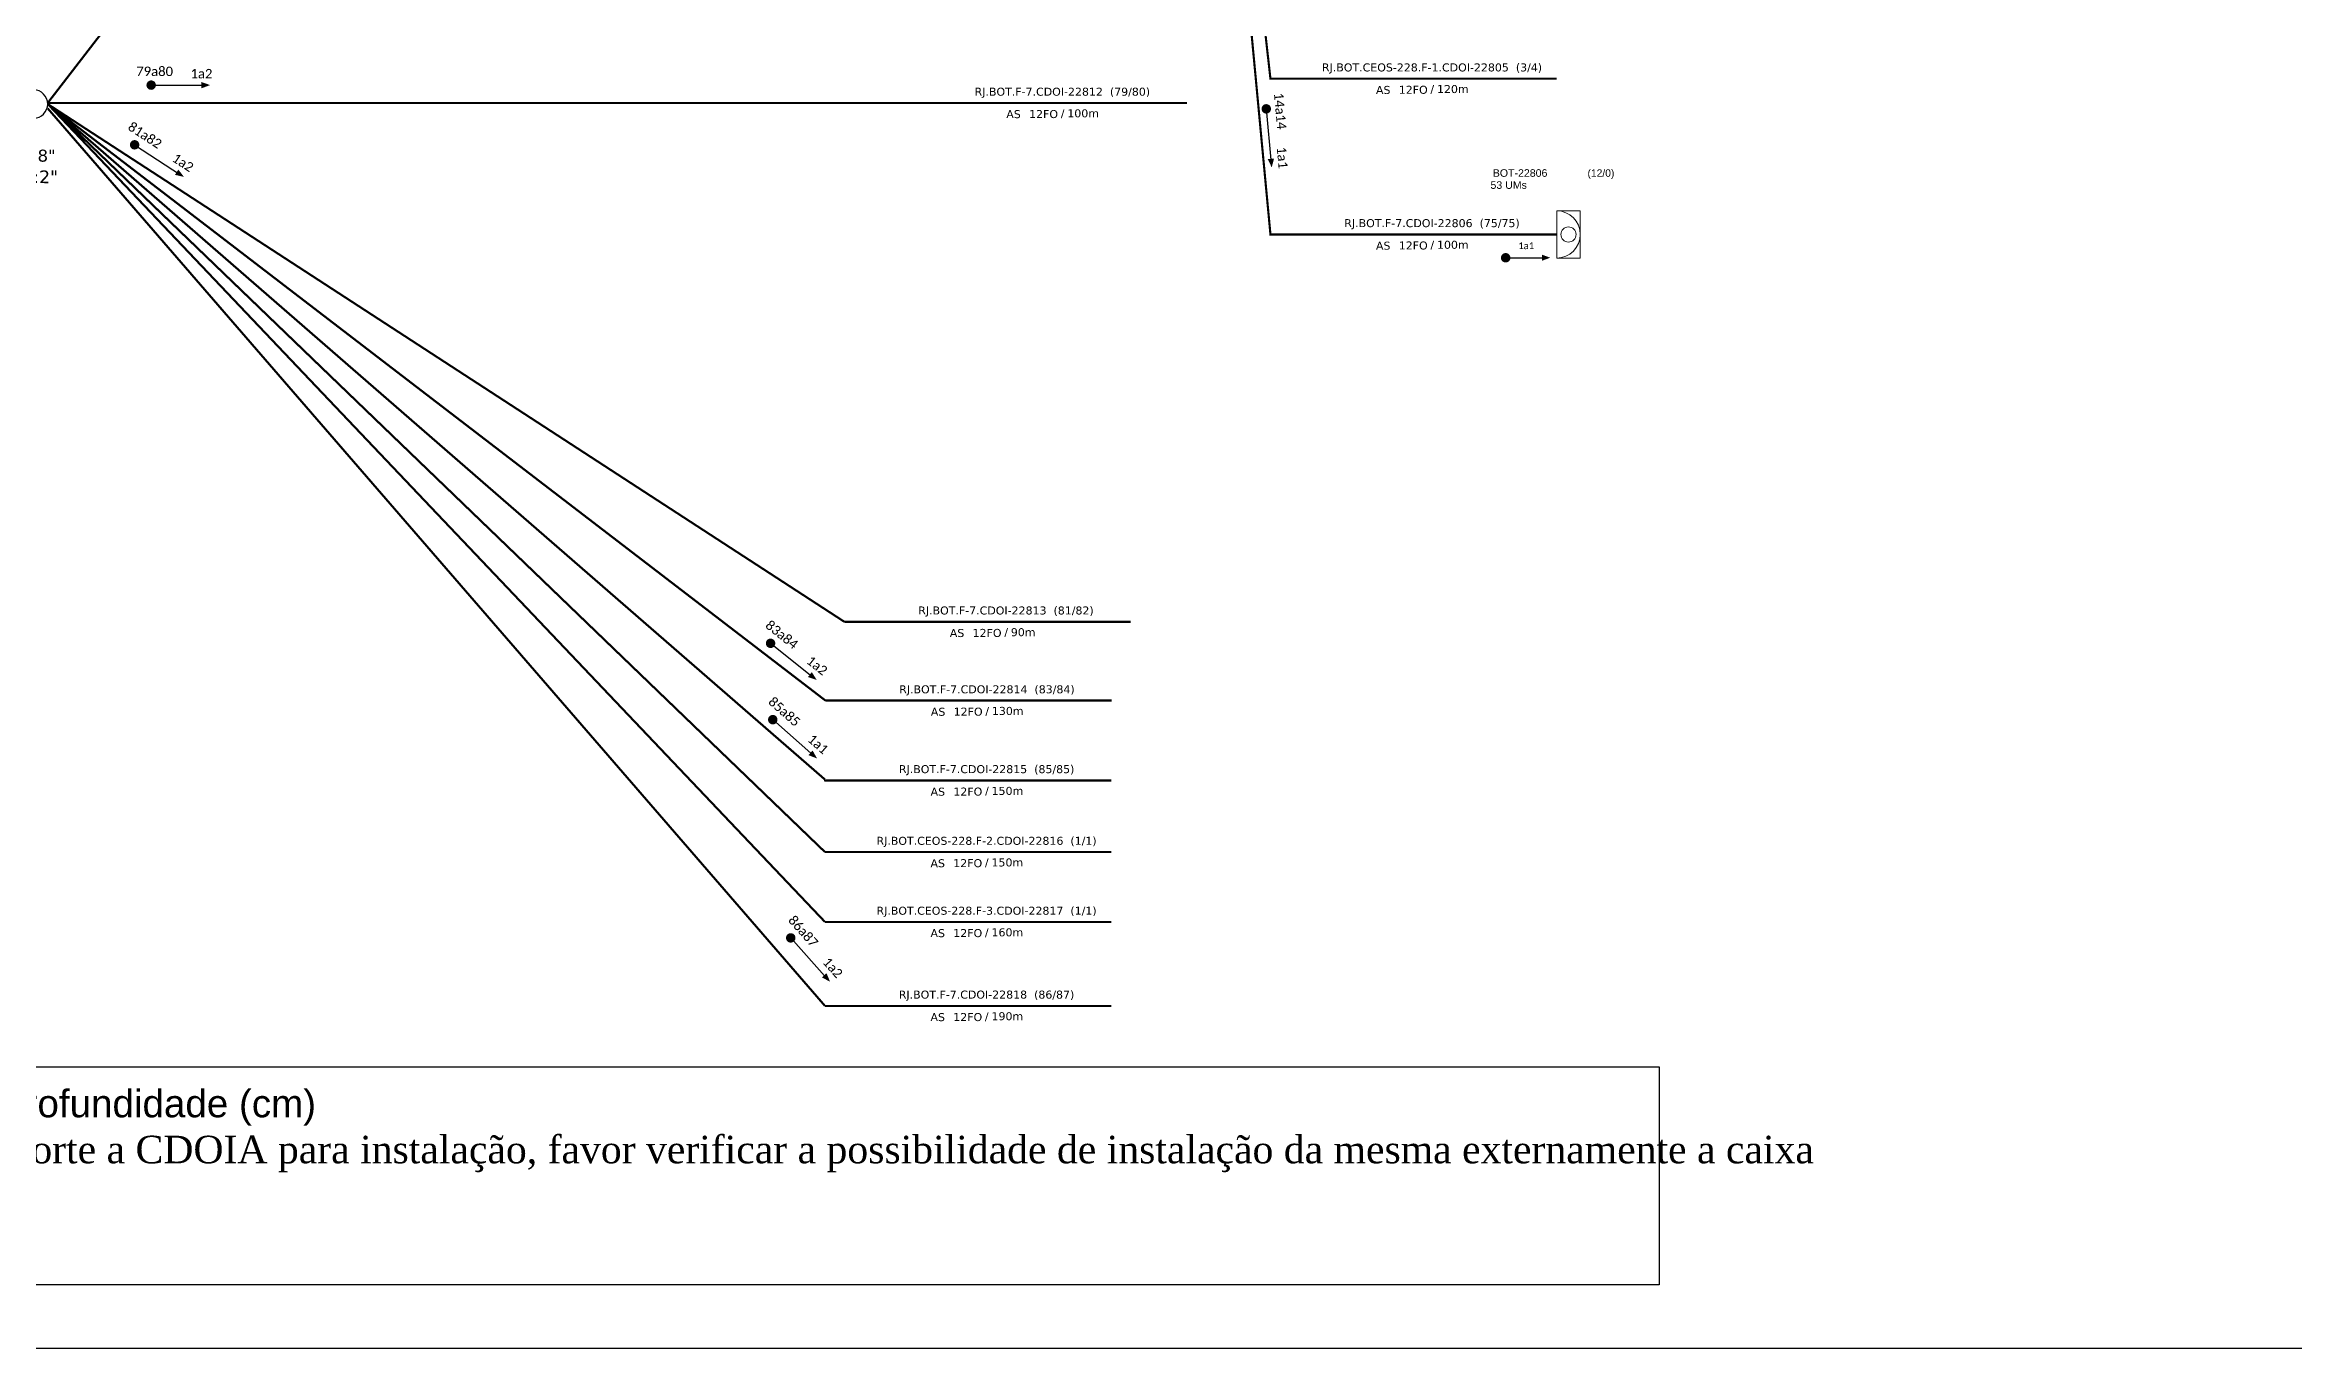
# Model space of a CAD drawing. Header units: metres. Extents: x -1286 to -445, y -500 to 94.
# Drawn here: x -1159.7 to -915.4, y -499.8 to -358.1 of the extents above; entities that cross this region are included whole.
import ezdxf
from ezdxf.enums import TextEntityAlignment as Align

# ---------------------------------------------------------------- set-up
doc = ezdxf.new("R2010")
doc.units = ezdxf.units.M
for name, color, linetype, lineweight in [("20.0-LEGENDA DOS CDO'S", 1, 'Continuous', 0), ('20.1-CDO_INTERIOR', 1, 'Continuous', 0), ('40.1-ETIQUETAS', 1, 'Continuous', 20)]:
    doc.layers.add(name, color=color, linetype=linetype, lineweight=lineweight)
for name, color, linetype in [('20.4-CEOS', 1, 'Continuous'), ('CAP a instalar', 1, 'Continuous'), ('CD a instalar', 1, 'Continuous'), ('SETA', 7, 'Continuous')]:
    doc.layers.add(name, color=color, linetype=linetype)
doc.styles.add('ARIAL', font='arial.ttf')
doc.styles.add('siredit', font='verdana.ttf')
doc.linetypes.add('FENCELINE1', pattern='A,0.25,-0.1,[133,ltypeshp.shx,S=0.1,R=0,X=-0.1,Y=0],-0.1,1', length=1.45)

# ---------------------------------------------------------------- blocks, each defined once
blk = doc.blocks.new('ETIQUETA_RS5F')
at = {"layer": '40.1-ETIQUETAS', "color": 0, "style": 'siredit'}
blk.add_text('/', height=1.5, dxfattribs=at).set_placement((1.58, -1.95), align=Align.MIDDLE_RIGHT)
for tag, p in [('ETIQUETA_R_PRIMARIA', (1.21, 4.1)), ('ETIQUETA_R_SECUNDARIA', (1.21, 2.1)), ('F_ATIVAS/F_MORTAS', (1.14, -4.24))]:
    blk.add_attdef(tag, text='', height=1.5, dxfattribs=at).set_placement(p, align=Align.MIDDLE_CENTER)
for tag, p in [('TIPO_CABO', (-6.58, -2.12)), ('CAP_CABO', (0.4, -2.09))]:
    blk.add_attdef(tag, text='', height=1.5, dxfattribs=at).set_placement(p, align=Align.MIDDLE_RIGHT)
blk.add_attdef('METROS', text='', height=1.5, dxfattribs=at).set_placement((2.14, -1.95), align=Align.MIDDLE_LEFT)
for tag, p in [('FUSÃO_1', (0.85, -8.39)), ('FUSÃO_2', (0.85, -10.6)), ('FUSÃO_3', (0.85, -12.93)), ('FUSÃO_4', (0.85, -15.14)), ('FUSÃO_5', (0.85, -17.16))]:
    blk.add_attdef(tag, text='', height=1.5, dxfattribs=at).set_placement(p, align=Align.CENTER)
blk = doc.blocks.new('CDOI_INT')
at = {"layer": '20.1-CDO_INTERIOR', "color": 0, "lineweight": 18}
blk.add_lwpolyline([(4.25, -4.25), (4.25, 4.25), (0, 4.25), (0, -4.25)], close=True, dxfattribs=at)
blk.add_circle((2.12, 0), 1.36, dxfattribs=at)
blk.add_arc((0, 0), 4.25, 270, 90, dxfattribs=at)
at = {"layer": "20.0-LEGENDA DOS CDO'S", "color": 0, "style": 'ARIAL'}
for tag, p in [('CDO_N', (-0.08, 10.38)), ('SURVEY', (-0.08, 8.2)), ('SPLITER_1', (21.18, 10.38)), ('SPLITER_2', (21.19, 8.68)), ('SAP', (-0.08, 6.23)), ('1:XX', (5.94, -2.22)), ('UMS', (5.94, -4.24))]:
    blk.add_attdef(tag, p, '', height=1.36, dxfattribs=at)
blk.add_attdef('FIBRAS_UTILIZADAS', text='', height=1.36, dxfattribs=at).set_placement((15.34, 10.38), align=Align.CENTER)

msp = doc.modelspace()

# ---------------------------------------------------------------- linework, layer by layer
at = {"color": 0}
for p, q in [((-1262.5, -469.23), (-984.25, -469.23)), ((-984.25, -469.23), (-984.25, -492.93)), ((-984.25, -492.93), (-1262.5, -492.93))]:
    msp.add_line(p, q, dxfattribs=at)
msp.add_lwpolyline([(-1286.07, -499.81), (-445.07, -499.81), (-445.07, 94.19), (-1286.07, 94.19)], close=True)
at = {"color": 7, "const_width": 0.512}
for points in [[(-1148.29, -362.28, 1), (-1148.04, -362.73, 1)], [(-1027.09, -364.86, 1), (-1026.84, -365.31, 1)], [(-1150.09, -368.77, 1), (-1149.85, -369.22, 1)], [(-1001.07, -381.05, 1), (-1000.82, -381.5, 1)], [(-1080.99, -422.98, 1), (-1080.7, -423.4, 1)], [(-1080.77, -431.29, 1), (-1080.44, -431.69, 1)], [(-1078.84, -455.04, 1), (-1078.46, -455.39, 1)]]:
    msp.add_lwpolyline(points, format="xyb", close=True, dxfattribs=at)
at = {"layer": '20.4-CEOS', "color": 7}
msp.add_arc((-1160.95, -364.56), 1.54, 270, 90, dxfattribs=at)
at = {"layer": 'CAP a instalar', "color": 7, "linetype": 'FENCELINE1', "ltscale": 5, "const_width": 0.232}
for points in [[(-1159.41, -364.44), (-1091.71, -276.65)], [(-1066.68, -364.44), (-1159.48, -364.44)], [(-1159.41, -364.56), (-1074.93, -438)], [(-1159.41, -364.56), (-1074.88, -429.41)], [(-1159.41, -364.56), (-1072.82, -420.85)], [(-1159.41, -365.04), (-1074.93, -462.61)], [(-1035.58, -364.44), (-1066.68, -364.44)], [(-1041.71, -420.85), (-1072.82, -420.85)], [(-1043.78, -429.41), (-1074.88, -429.41)], [(-1043.81, -438.1), (-1074.91, -438.1), (-1074.93, -438)], [(-1043.82, -462.61), (-1074.93, -462.61)]]:
    msp.add_lwpolyline(points, dxfattribs=at)
at = {"layer": 'CAP a instalar', "color": 1, "linetype": 'FENCELINE1', "ltscale": 5.3, "const_width": 0.232}
msp.add_lwpolyline([(-995.4, -378.74), (-1026.51, -378.74), (-1036.14, -276.49)], dxfattribs=at)
at = {"layer": 'CAP a instalar', "color": 7, "linetype": 'FENCELINE1', "ltscale": 5.3, "const_width": 0.232}
msp.add_lwpolyline([(-1074.93, -462.61), (-1074.93, -462.61)], dxfattribs=at)
at = {"layer": 'CD a instalar', "color": 7, "linetype": 'FENCELINE1', "ltscale": 5, "const_width": 0.232}
for points in [[(-995.4, -361.81), (-1026.51, -361.81), (-1036.14, -276.49)], [(-1159.41, -364.56), (-1074.93, -453.48)], [(-1159.41, -364.56), (-1074.93, -445.88)], [(-1043.82, -445.88), (-1074.93, -445.88)], [(-1043.82, -453.48), (-1074.93, -453.48)]]:
    msp.add_lwpolyline(points, dxfattribs=at)
at = {"layer": 'SETA', "color": 7}
for points in [[(-1148.16, -362.5), (-1142.21, -362.51)], [(-1026.97, -365.08), (-1026.42, -371.01)], [(-1149.97, -369), (-1144.99, -372.24)], [(-1080.85, -423.19), (-1076.19, -426.89)], [(-1080.6, -431.49), (-1076.13, -435.42)], [(-1078.65, -455.21), (-1074.68, -459.65)]]:
    msp.add_lwpolyline(points, dxfattribs=at)
at = {"layer": 'SETA'}
msp.add_lwpolyline([(-1000.94, -381.27), (-996.67, -381.27)], dxfattribs=at)
at = {"layer": 'SETA', "color": 7}
for points in [[(-1142.7, -362.17), (-1141.76, -362.5), (-1142.7, -362.85)], [(-1026.12, -370.49), (-1026.37, -371.45), (-1026.8, -370.55)], [(-1145.21, -371.69), (-1144.61, -372.48), (-1145.58, -372.26)], [(-1076.36, -426.32), (-1075.83, -427.17), (-1076.78, -426.86)], [(-1076.28, -434.84), (-1075.79, -435.71), (-1076.72, -435.35)], [(-1074.76, -459.05), (-1074.38, -459.98), (-1075.26, -459.51)]]:
    msp.add_solid(points, dxfattribs=at)
at = {"layer": 'SETA'}
msp.add_solid([(-997.01, -380.93), (-996.1, -381.27), (-997.01, -381.6)], dxfattribs=at)

# ---------------------------------------------------------------- block references
at = {"layer": 'CAP a instalar', "color": 7, "linetype": 'FENCELINE1', "ltscale": 5.3}
ref = msp.add_blockref('ETIQUETA_RS5F', (-1049.81, -364.44), dxfattribs=dict(at, xscale=0.5797788343725033, yscale=0.5797788343725033, zscale=0.5797788343725033))
ref.add_attrib('ETIQUETA_R_SECUNDARIA', 'RJ.BOT.F-7.CDOI-22812  (79/80)', dxfattribs={"layer": '40.1-ETIQUETAS', "color": 0, "height": 0.8697, "style": 'siredit'}).set_placement((-1049.13, -363.22), align=Align.MIDDLE_CENTER)
ref.add_attrib('TIPO_CABO', 'AS', dxfattribs={"layer": '40.1-ETIQUETAS', "color": 0, "height": 0.87, "style": 'siredit'}).set_placement((-1053.65, -365.66), align=Align.MIDDLE_RIGHT)
ref.add_attrib('CAP_CABO', '12FO', dxfattribs={"layer": '40.1-ETIQUETAS', "color": 0, "height": 0.87, "style": 'siredit'}).set_placement((-1049.6, -365.65), align=Align.MIDDLE_RIGHT)
ref.add_attrib('METROS', '100m', dxfattribs={"layer": '40.1-ETIQUETAS', "color": 0, "height": 0.87, "style": 'siredit'}).set_placement((-1048.59, -365.57), align=Align.MIDDLE_LEFT)
at = {"layer": 'CAP a instalar', "linetype": 'FENCELINE1', "ltscale": 5}
ref = msp.add_blockref('CDOI_INT', (-995.4, -378.74), dxfattribs=dict(at, xscale=0.6041432001499488, yscale=0.6041432001499488, zscale=0.6041432001499488))
ref.add_attrib('CDO_N', 'BOT-22806   ', dxfattribs={"layer": "20.0-LEGENDA DOS CDO'S", "color": 0, "height": 0.8218, "style": 'ARIAL'}).set_placement((-995.45, -372.47), align=Align.RIGHT)
ref.add_attrib('FIBRAS_UTILIZADAS', '        (12/0)', dxfattribs={"layer": "20.0-LEGENDA DOS CDO'S", "color": 0, "height": 0.8104, "style": 'ARIAL', "width": 0.986168}).set_placement((-989.13, -372.47), align=Align.RIGHT)
ref.add_attrib('SURVEY', '53 UMs          ', dxfattribs={"layer": "20.0-LEGENDA DOS CDO'S", "color": 0, "height": 0.8218, "style": 'ARIAL'}).set_placement((-995.45, -373.78), align=Align.RIGHT)
at = {"layer": 'CAP a instalar', "color": 7, "linetype": 'FENCELINE1', "ltscale": 5.3}
ref = msp.add_blockref('ETIQUETA_RS5F', (-1055.95, -420.84), dxfattribs=dict(at, xscale=0.5797788343725033, yscale=0.5797788343725033, zscale=0.5797788343725033))
ref.add_attrib('ETIQUETA_R_SECUNDARIA', 'RJ.BOT.F-7.CDOI-22813  (81/82)', dxfattribs={"layer": '40.1-ETIQUETAS', "color": 0, "height": 0.8697, "style": 'siredit'}).set_placement((-1055.26, -419.62), align=Align.MIDDLE_CENTER)
ref.add_attrib('TIPO_CABO', 'AS', dxfattribs={"layer": '40.1-ETIQUETAS', "color": 0, "height": 0.87, "style": 'siredit'}).set_placement((-1059.79, -422.07), align=Align.MIDDLE_RIGHT)
ref.add_attrib('CAP_CABO', '12FO', dxfattribs={"layer": '40.1-ETIQUETAS', "color": 0, "height": 0.87, "style": 'siredit'}).set_placement((-1055.74, -422.06), align=Align.MIDDLE_RIGHT)
ref.add_attrib('METROS', '90m', dxfattribs={"layer": '40.1-ETIQUETAS', "color": 0, "height": 0.87, "style": 'siredit'}).set_placement((-1054.73, -421.98), align=Align.MIDDLE_LEFT)
ref = msp.add_blockref('ETIQUETA_RS5F', (-1058.01, -429.41), dxfattribs=dict(at, xscale=0.5797788343725033, yscale=0.5797788343725033, zscale=0.5797788343725033))
ref.add_attrib('ETIQUETA_R_SECUNDARIA', 'RJ.BOT.F-7.CDOI-22814  (83/84)', dxfattribs={"layer": '40.1-ETIQUETAS', "color": 0, "height": 0.8697, "style": 'siredit'}).set_placement((-1057.33, -428.19), align=Align.MIDDLE_CENTER)
ref.add_attrib('TIPO_CABO', 'AS', dxfattribs={"layer": '40.1-ETIQUETAS', "color": 0, "height": 0.87, "style": 'siredit'}).set_placement((-1061.85, -430.63), align=Align.MIDDLE_RIGHT)
ref.add_attrib('CAP_CABO', '12FO', dxfattribs={"layer": '40.1-ETIQUETAS', "color": 0, "height": 0.87, "style": 'siredit'}).set_placement((-1057.8, -430.62), align=Align.MIDDLE_RIGHT)
ref.add_attrib('METROS', '130m', dxfattribs={"layer": '40.1-ETIQUETAS', "color": 0, "height": 0.87, "style": 'siredit'}).set_placement((-1056.79, -430.54), align=Align.MIDDLE_LEFT)
ref = msp.add_blockref('ETIQUETA_RS5F', (-1058.04, -438.09), dxfattribs=dict(at, xscale=0.5797788343725033, yscale=0.5797788343725033, zscale=0.5797788343725033))
ref.add_attrib('ETIQUETA_R_SECUNDARIA', 'RJ.BOT.F-7.CDOI-22815  (85/85)', dxfattribs={"layer": '40.1-ETIQUETAS', "color": 0, "height": 0.8697, "style": 'siredit'}).set_placement((-1057.36, -436.87), align=Align.MIDDLE_CENTER)
ref.add_attrib('TIPO_CABO', 'AS', dxfattribs={"layer": '40.1-ETIQUETAS', "color": 0, "height": 0.87, "style": 'siredit'}).set_placement((-1061.88, -439.32), align=Align.MIDDLE_RIGHT)
ref.add_attrib('CAP_CABO', '12FO', dxfattribs={"layer": '40.1-ETIQUETAS', "color": 0, "height": 0.87, "style": 'siredit'}).set_placement((-1057.83, -439.31), align=Align.MIDDLE_RIGHT)
ref.add_attrib('METROS', '150m', dxfattribs={"layer": '40.1-ETIQUETAS', "color": 0, "height": 0.87, "style": 'siredit'}).set_placement((-1056.82, -439.23), align=Align.MIDDLE_LEFT)
ref = msp.add_blockref('ETIQUETA_RS5F', (-1058.06, -462.6), dxfattribs=dict(at, xscale=0.5797788343725033, yscale=0.5797788343725033, zscale=0.5797788343725033))
ref.add_attrib('ETIQUETA_R_SECUNDARIA', 'RJ.BOT.F-7.CDOI-22818  (86/87)', dxfattribs={"layer": '40.1-ETIQUETAS', "color": 0, "height": 0.8697, "style": 'siredit'}).set_placement((-1057.37, -461.38), align=Align.MIDDLE_CENTER)
ref.add_attrib('TIPO_CABO', 'AS', dxfattribs={"layer": '40.1-ETIQUETAS', "color": 0, "height": 0.87, "style": 'siredit'}).set_placement((-1061.89, -463.83), align=Align.MIDDLE_RIGHT)
ref.add_attrib('CAP_CABO', '12FO', dxfattribs={"layer": '40.1-ETIQUETAS', "color": 0, "height": 0.87, "style": 'siredit'}).set_placement((-1057.84, -463.82), align=Align.MIDDLE_RIGHT)
ref.add_attrib('METROS', '190m', dxfattribs={"layer": '40.1-ETIQUETAS', "color": 0, "height": 0.87, "style": 'siredit'}).set_placement((-1056.83, -463.73), align=Align.MIDDLE_LEFT)
at = {"layer": 'CD a instalar', "color": 7, "linetype": 'FENCELINE1', "ltscale": 5}
ref = msp.add_blockref('ETIQUETA_RS5F', (-1009.64, -361.8), dxfattribs=dict(at, xscale=0.5797788343725033, yscale=0.5797788343725033, zscale=0.5797788343725033))
ref.add_attrib('ETIQUETA_R_SECUNDARIA', 'RJ.BOT.CEOS-228.F-1.CDOI-22805  (3/4)', dxfattribs={"layer": '40.1-ETIQUETAS', "color": 0, "height": 0.8697, "style": 'siredit'}).set_placement((-1008.95, -360.58), align=Align.MIDDLE_CENTER)
ref.add_attrib('TIPO_CABO', 'AS', dxfattribs={"layer": '40.1-ETIQUETAS', "color": 0, "height": 0.87, "style": 'siredit'}).set_placement((-1013.47, -363.03), align=Align.MIDDLE_RIGHT)
ref.add_attrib('CAP_CABO', '12FO', dxfattribs={"layer": '40.1-ETIQUETAS', "color": 0, "height": 0.87, "style": 'siredit'}).set_placement((-1009.42, -363.01), align=Align.MIDDLE_RIGHT)
ref.add_attrib('METROS', '120m', dxfattribs={"layer": '40.1-ETIQUETAS', "color": 0, "height": 0.87, "style": 'siredit'}).set_placement((-1008.41, -362.93), align=Align.MIDDLE_LEFT)
ref = msp.add_blockref('ETIQUETA_RS5F', (-1058.06, -445.88), dxfattribs=dict(at, xscale=0.5797788343725033, yscale=0.5797788343725033, zscale=0.5797788343725033))
ref.add_attrib('ETIQUETA_R_SECUNDARIA', 'RJ.BOT.CEOS-228.F-2.CDOI-22816  (1/1)', dxfattribs={"layer": '40.1-ETIQUETAS', "color": 0, "height": 0.8697, "style": 'siredit'}).set_placement((-1057.37, -444.66), align=Align.MIDDLE_CENTER)
ref.add_attrib('TIPO_CABO', 'AS', dxfattribs={"layer": '40.1-ETIQUETAS', "color": 0, "height": 0.87, "style": 'siredit'}).set_placement((-1061.89, -447.1), align=Align.MIDDLE_RIGHT)
ref.add_attrib('CAP_CABO', '12FO', dxfattribs={"layer": '40.1-ETIQUETAS', "color": 0, "height": 0.87, "style": 'siredit'}).set_placement((-1057.84, -447.09), align=Align.MIDDLE_RIGHT)
ref.add_attrib('METROS', '150m', dxfattribs={"layer": '40.1-ETIQUETAS', "color": 0, "height": 0.87, "style": 'siredit'}).set_placement((-1056.83, -447.01), align=Align.MIDDLE_LEFT)
ref = msp.add_blockref('ETIQUETA_RS5F', (-1058.06, -453.48), dxfattribs=dict(at, xscale=0.5797788343725033, yscale=0.5797788343725033, zscale=0.5797788343725033))
ref.add_attrib('ETIQUETA_R_SECUNDARIA', 'RJ.BOT.CEOS-228.F-3.CDOI-22817  (1/1)', dxfattribs={"layer": '40.1-ETIQUETAS', "color": 0, "height": 0.8697, "style": 'siredit'}).set_placement((-1057.37, -452.26), align=Align.MIDDLE_CENTER)
ref.add_attrib('TIPO_CABO', 'AS', dxfattribs={"layer": '40.1-ETIQUETAS', "color": 0, "height": 0.87, "style": 'siredit'}).set_placement((-1061.89, -454.7), align=Align.MIDDLE_RIGHT)
ref.add_attrib('CAP_CABO', '12FO', dxfattribs={"layer": '40.1-ETIQUETAS', "color": 0, "height": 0.87, "style": 'siredit'}).set_placement((-1057.84, -454.69), align=Align.MIDDLE_RIGHT)
ref.add_attrib('METROS', '160m', dxfattribs={"layer": '40.1-ETIQUETAS', "color": 0, "height": 0.87, "style": 'siredit'}).set_placement((-1056.83, -454.61), align=Align.MIDDLE_LEFT)

# ---------------------------------------------------------------- texts
at = {"color": 5, "char_height": 1.0232, "width": 75.5338, "attachment_point": 5}
for s, insert, rotation in [('{\\fCalibri|b0|i0|c0|p34;\\C256;79a80}', (-1147.79, -361.01), 359.8702), ('{\\fCalibri|b0|i0|c0|p34;\\C256;1a2}', (-1142.7, -361.26), 359.8702), ('{\\fCalibri|b0|i0|c0|p34;\\C256;81a82}', (-1148.84, -367.95), 326.8382), ('{\\fCalibri|b0|i0|c0|p34;\\C256;1a2}', (-1144.71, -370.93), 326.8382), ('{\\fCalibri|b0|i0|c0|p34;\\C256;83a84}', (-1079.62, -422.25), 321.4349), ('{\\fCalibri|b0|i0|c0|p34;\\C256;1a2}', (-1075.79, -425.61), 321.4349), ('{\\fCalibri|b0|i0|c0|p34;\\C256;85a85}', (-1079.34, -430.62), 318.6399), ('{\\fCalibri|b0|i0|c0|p34;\\C256;1a1}', (-1075.68, -434.16), 318.6399), ('{\\fCalibri|b0|i0|c0|p34;\\C256;86a87}', (-1077.29, -454.5), 311.7499), ('{\\fCalibri|b0|i0|c0|p34;\\C256;1a2}', (-1074.08, -458.45), 311.7499)]:
    msp.add_mtext(s, dxfattribs=dict(at, insert=insert, rotation=rotation))
at = {"color": 7, "char_height": 1.0232, "width": 75.5338, "attachment_point": 5, "rotation": 275.2459}
for s, insert in [('{\\fCalibri|b0|i0|c0|p34;\\C256;14a14}', (-1025.45, -365.32)), ('{\\fCalibri|b0|i0|c0|p34;\\C256;1a1}', (-1025.22, -370.4))]:
    msp.add_mtext(s, dxfattribs=dict(at, insert=insert))
at = {"insert": (-998.71, -379.97), "char_height": 0.7456, "width": 12.605, "attachment_point": 5}
msp.add_mtext('{\\fCalibri|b0|i0|c0|p34;\\C7;1a1}', dxfattribs=at)
at = {"insert": (-1257.77, -471.72), "char_height": 3, "width": 277.1819, "attachment_point": 1, "style": 'ARIAL'}
msp.add_mtext('Medidas das caixas internas =  Largura x Altura x Profundidade (cm)\\PObs.:{\\fTimes New Roman|b0|i0|c0|p16;Caso o tamanho da caixa de telefonia não comporte a CDOIA para instalação, favor verificar a possibilidade de instalação da mesma externamente a caixa}', dxfattribs=at)
at = {"layer": '20.4-CEOS', "color": 7, "style": 'siredit'}
msp.add_text('(69-70)S"1:8"', height=1.304, dxfattribs=at).set_placement((-1164.68, -369.52), align=Align.TOP_CENTER)
msp.add_text('(71-72)S"1:2"', height=1.3789, rotation=359.9796, dxfattribs=at).set_placement((-1171.24, -373.16))
at = {"layer": '40.1-ETIQUETAS', "color": 1, "style": 'siredit'}
msp.add_text('RJ.BOT.F-7.CDOI-22806  (75/75)', height=0.8697, dxfattribs=at).set_placement((-1008.95, -377.51), align=Align.MIDDLE_CENTER)
for s, p in [('AS', (-1013.47, -379.96)), ('12FO', (-1009.42, -379.94)), ('/', (-1008.72, -379.86))]:
    msp.add_text(s, height=0.87, dxfattribs=at).set_placement(p, align=Align.MIDDLE_RIGHT)
msp.add_text('100m', height=0.87, dxfattribs=at).set_placement((-1008.41, -379.86), align=Align.MIDDLE_LEFT)

doc.saveas('drawing.dxf')
